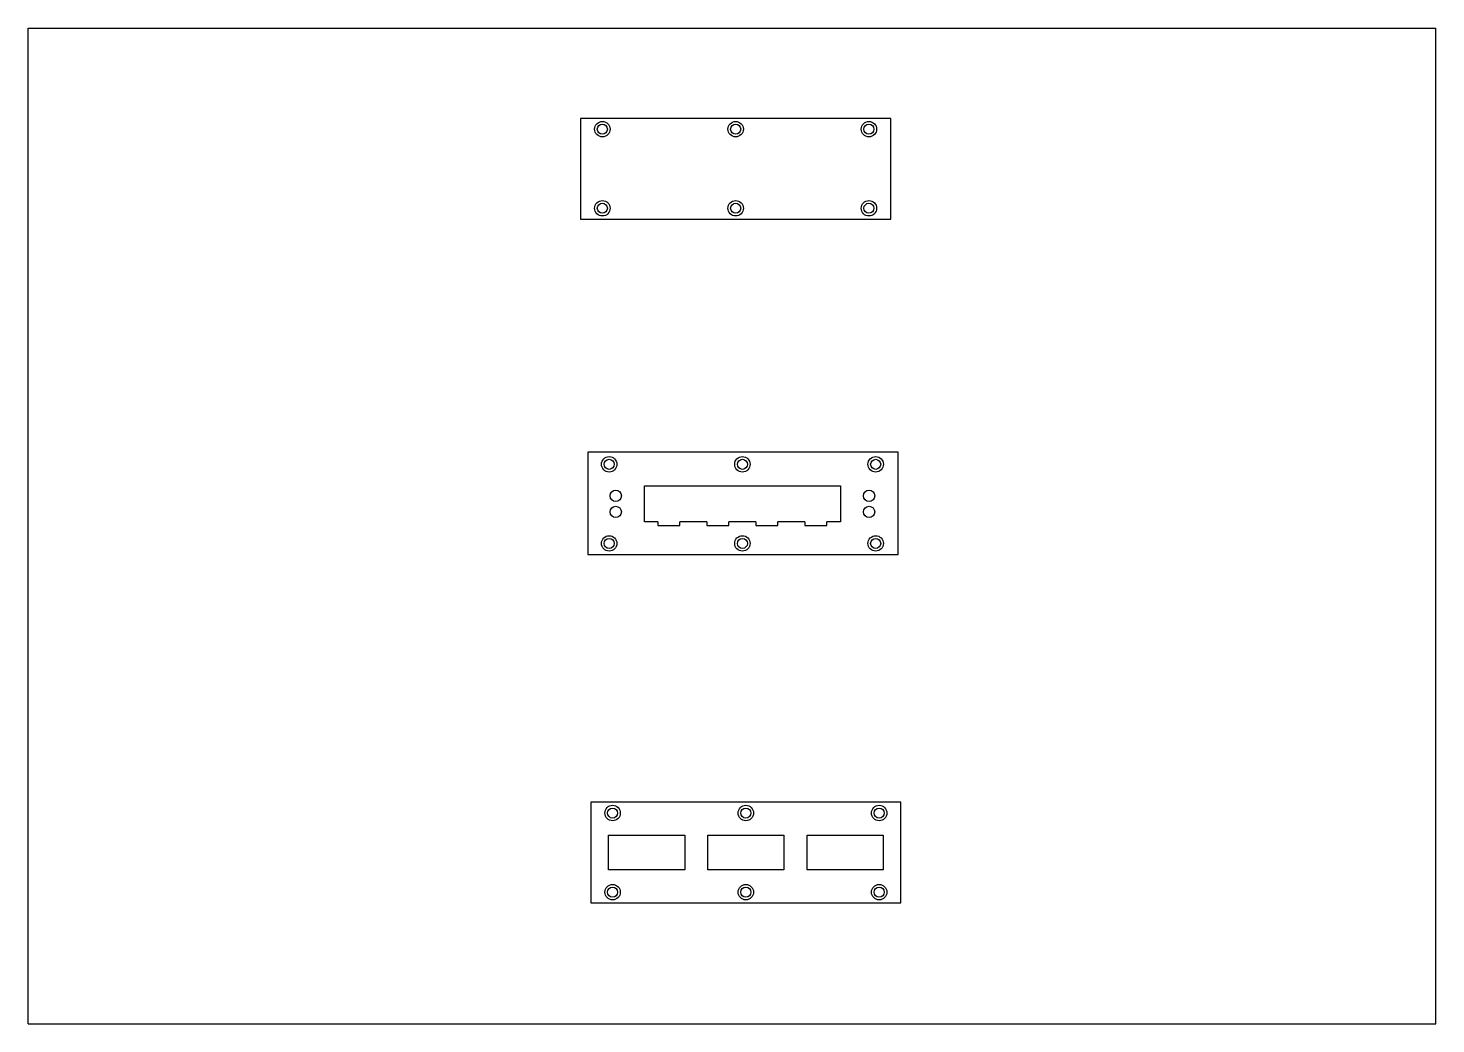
# Model space of a CAD drawing. Header units: millimetres. Extents: x 0 to 420, y 0 to 297.
import ezdxf

# ---------------------------------------------------------------- set-up
doc = ezdxf.new("R2010")
doc.units = ezdxf.units.MM
doc.header["$LTSCALE"] = 23.1
doc.layers.get('0').update_dxf_attribs({"linetype": 'CONTINUOUS'})

msp = doc.modelspace()

# ---------------------------------------------------------------- linework, layer by layer
at = {"color": 7, "linetype": 'CONTINUOUS'}
for p, q in [((0, 0), (0, 297)), ((0, 297), (420, 297)), ((420, 0), (420, 297)), ((164.82, 270.07), (164.82, 240.07)), ((257.35, 270.07), (164.82, 270.07)), ((257.35, 240.07), (257.35, 270.07)), ((164.82, 240.07), (257.35, 240.07)), ((167, 170.51), (167, 140.01)), ((259.53, 170.51), (167, 170.51)), ((259.53, 140.01), (259.53, 170.51)), ((183.85, 149.75), (183.85, 160.45)), ((183.85, 160.45), (242.35, 160.45)), ((242.35, 160.45), (242.35, 149.75)), ((187.87, 149.75), (183.85, 149.75)), ((187.87, 149.75), (187.87, 148.65)), ((187.87, 148.65), (194.47, 148.65)), ((194.47, 148.65), (194.47, 149.75)), ((202.49, 149.75), (194.47, 149.75)), ((202.49, 149.75), (202.49, 148.65)), ((202.49, 148.65), (209.09, 148.65)), ((209.09, 148.65), (209.09, 149.75)), ((217.12, 149.75), (209.09, 149.75)), ((217.12, 149.75), (217.12, 148.65)), ((217.12, 148.65), (223.72, 148.65)), ((231.74, 149.75), (223.72, 149.75)), ((223.72, 148.65), (223.72, 149.75)), ((231.74, 149.75), (231.74, 148.65)), ((231.74, 148.65), (238.34, 148.65)), ((242.35, 149.75), (238.34, 149.75)), ((238.34, 148.65), (238.34, 149.75)), ((167, 140.01), (259.53, 140.01)), ((167.88, 66.08), (167.88, 36.08)), ((260.41, 66.08), (167.88, 66.08)), ((260.41, 36.08), (260.41, 66.08)), ((173.2, 45.93), (173.2, 56.23)), ((173.2, 56.23), (195.9, 56.23)), ((195.9, 56.23), (195.9, 45.93)), ((202.8, 45.93), (202.8, 56.23)), ((202.8, 56.23), (225.5, 56.23)), ((225.5, 56.23), (225.5, 45.93)), ((232.4, 56.23), (255.1, 56.23)), ((232.4, 45.93), (232.4, 56.23)), ((255.1, 56.23), (255.1, 45.93)), ((195.9, 45.93), (173.2, 45.93)), ((225.5, 45.93), (202.8, 45.93)), ((255.1, 45.93), (232.4, 45.93)), ((167.88, 36.08), (260.41, 36.08)), ((0, 0), (420, 0))]:
    msp.add_line(p, q, dxfattribs=at)
for centre, radius in [((171.32, 266.87), 2.3), ((211.09, 266.87), 2.3), ((250.85, 266.87), 2.3), ((171.32, 266.87), 1.5), ((211.09, 266.87), 1.5), ((250.85, 266.87), 1.5), ((171.32, 243.27), 2.3), ((171.32, 243.27), 1.5), ((211.09, 243.27), 2.3), ((211.09, 243.27), 1.5), ((250.85, 243.27), 2.3), ((250.85, 243.27), 1.5), ((173.34, 166.9), 2.3), ((173.34, 166.9), 1.5), ((213.1, 166.9), 2.3), ((213.1, 166.9), 1.5), ((252.87, 166.9), 2.3), ((252.87, 166.9), 1.5), ((175.3, 157.5), 1.7), ((250.9, 157.5), 1.7), ((175.3, 152.7), 1.7), ((250.9, 152.7), 1.7), ((173.34, 143.3), 2.3), ((173.34, 143.3), 1.5), ((213.1, 143.3), 2.3), ((213.1, 143.3), 1.5), ((252.87, 143.3), 2.3), ((252.87, 143.3), 1.5), ((174.38, 62.88), 2.3), ((174.38, 62.88), 1.5), ((214.14, 62.88), 2.3), ((214.14, 62.88), 1.5), ((253.9, 62.88), 2.3), ((253.9, 62.88), 1.5), ((174.38, 39.28), 2.3), ((174.38, 39.28), 1.5), ((214.14, 39.28), 2.3), ((214.14, 39.28), 1.5), ((253.9, 39.28), 2.3), ((253.9, 39.28), 1.5)]:
    msp.add_circle(centre, radius, dxfattribs=at)

doc.saveas('drawing.dxf')
